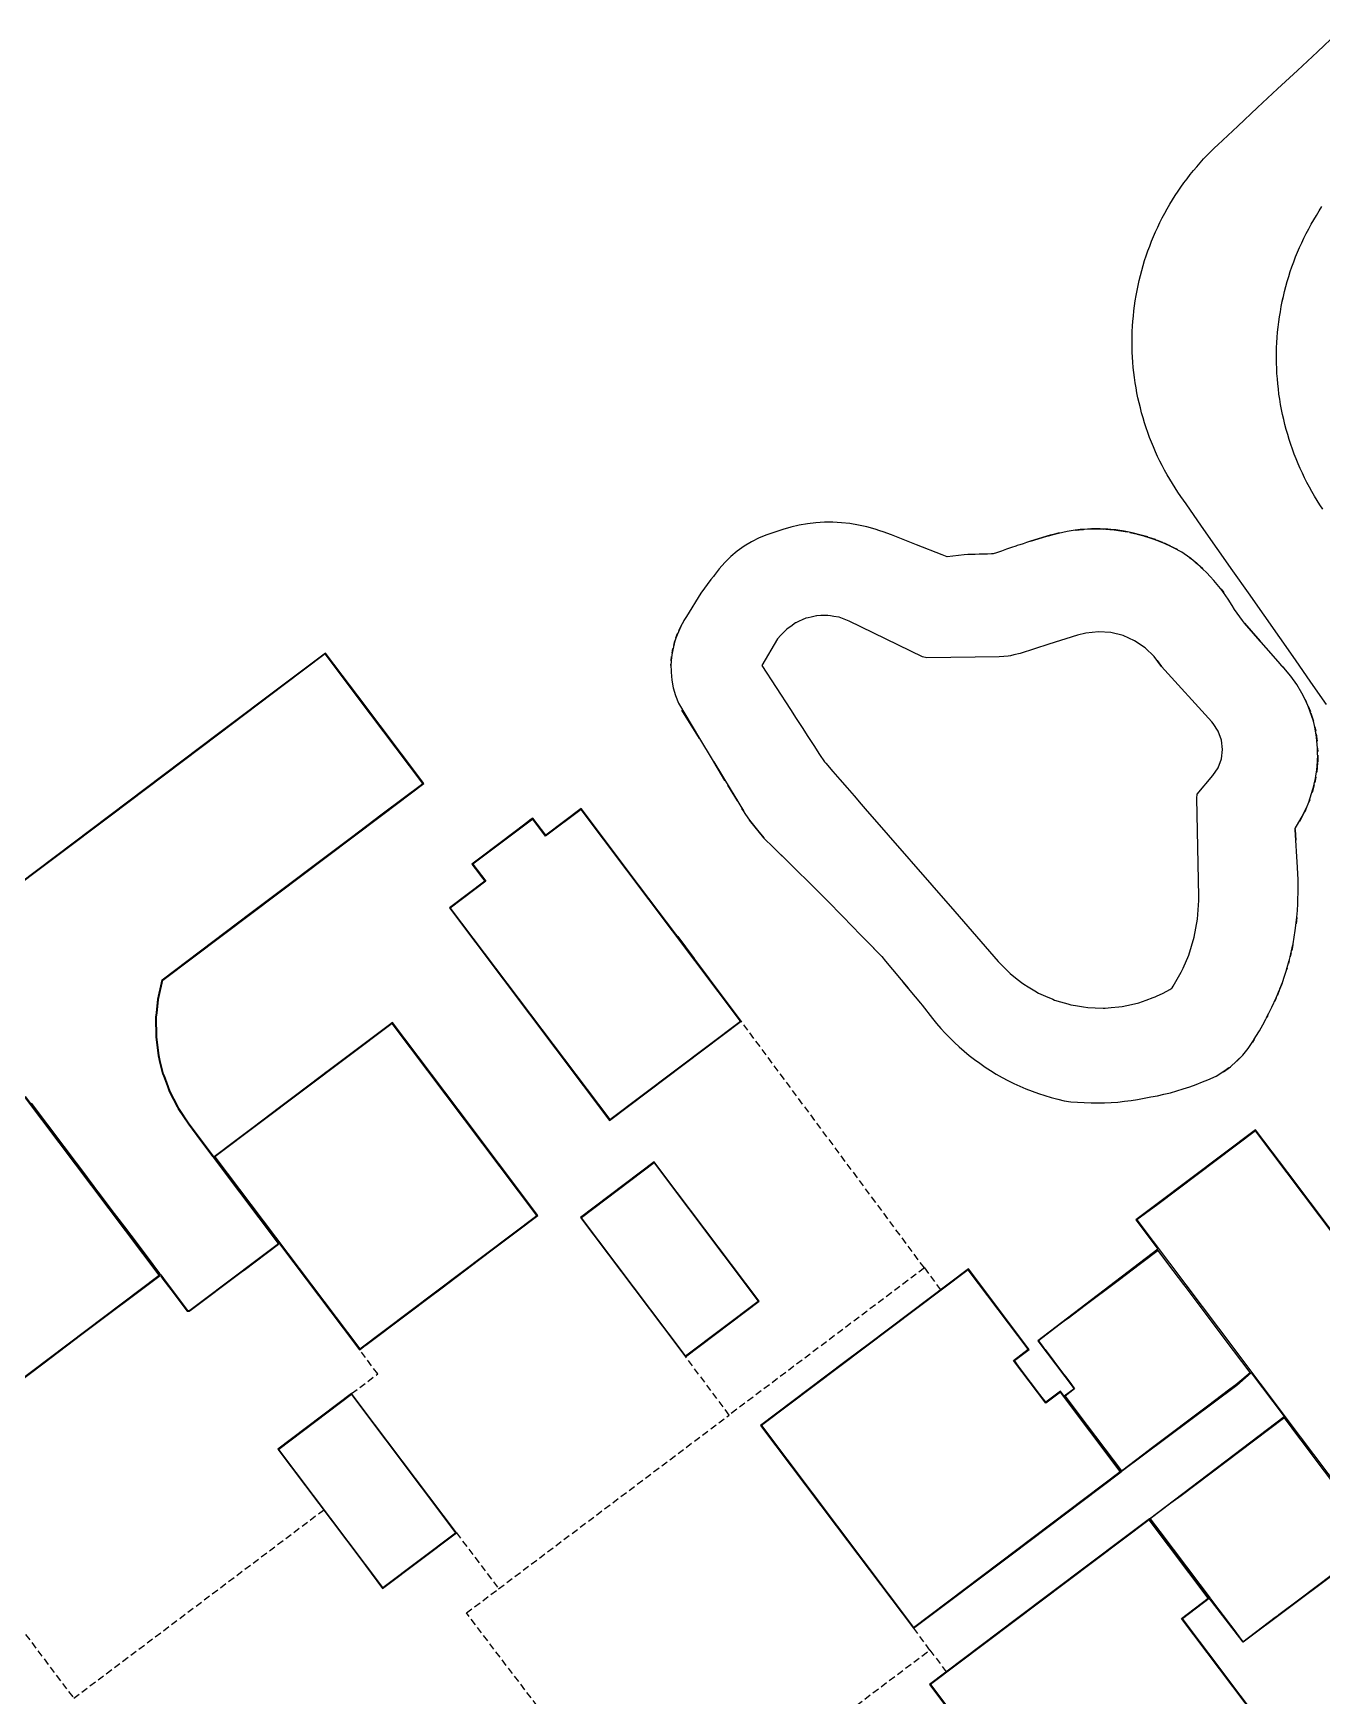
# Model space of a CAD drawing. Header units: metres. Extents: x 337936 to 338461, y 373266 to 374024.
# Drawn here: x 338238.2 to 338285.5, y 373550.9 to 373612 of the extents above; entities that cross this region are included whole.
import ezdxf

# ---------------------------------------------------------------- set-up
doc = ezdxf.new("R2010")
doc.units = ezdxf.units.M
doc.linetypes.add('DASHED2', pattern=[0.375, 0.25, -0.125])
for name, color, linetype in [('3D_LINES', 4, 'Continuous'), ('PLOTS EXTERNAL LEVEL', 3, 'Continuous'), ('PLOTS FFL', 1, 'Continuous')]:
    doc.layers.add(name, color=color, linetype=linetype)
doc.layers.add('GARAGES FFL', color=150, linetype='Continuous', lineweight=0)

msp = doc.modelspace()

# ---------------------------------------------------------------- linework, layer by layer
at = {"layer": '3D_LINES'}
for points in [[(338285.678, 373587.325, 33.594), (338285.104, 373588.144, 33.587), (338284.531, 373588.963, 33.589), (338283.957, 373589.782, 33.598), (338283.384, 373590.602, 33.607), (338282.81, 373591.421, 33.617), (338282.236, 373592.24, 33.626), (338281.663, 373593.059, 33.635), (338281.089, 373593.878, 33.646), (338280.516, 373594.697, 33.658), (338280.327, 373594.967, 33.662), (338280.22, 373595.123, 33.665), (338280.116, 373595.281, 33.667), (338280.015, 373595.441, 33.67), (338279.917, 373595.603, 33.672), (338279.822, 373595.766, 33.674), (338279.731, 373595.932, 33.677), (338279.642, 373596.099, 33.679), (338279.557, 373596.268, 33.682), (338279.475, 373596.438, 33.684), (338279.396, 373596.61, 33.686), (338279.321, 373596.783, 33.688), (338279.249, 373596.958, 33.691), (338279.18, 373597.134, 33.693), (338279.115, 373597.312, 33.695), (338279.053, 373597.491, 33.697), (338278.994, 373597.67, 33.699), (338278.939, 373597.851, 33.701), (338278.887, 373598.033, 33.703), (338278.839, 373598.216, 33.706), (338278.794, 373598.4, 33.708), (338278.753, 373598.584, 33.71), (338278.716, 373598.77, 33.711), (338278.682, 373598.956, 33.713), (338278.651, 373599.142, 33.715), (338278.624, 373599.329, 33.717), (338278.601, 373599.517, 33.719), (338278.581, 373599.705, 33.721), (338278.565, 373599.894, 33.723), (338278.552, 373600.082, 33.724), (338278.543, 373600.271, 33.726), (338278.538, 373600.46, 33.728), (338278.536, 373600.649, 33.73), (338278.538, 373600.838, 33.731), (338278.544, 373601.027, 33.733), (338278.553, 373601.216, 33.734), (338278.566, 373601.405, 33.736), (338278.582, 373601.593, 33.738), (338278.602, 373601.781, 33.739), (338278.625, 373601.969, 33.741), (338278.652, 373602.156, 33.742), (338278.683, 373602.343, 33.744), (338278.717, 373602.529, 33.745), (338278.755, 373602.714, 33.746), (338278.796, 373602.899, 33.748), (338278.841, 373603.082, 33.749), (338278.889, 373603.265, 33.75), (338278.941, 373603.447, 33.752), (338278.996, 373603.628, 33.753), (338279.055, 373603.808, 33.754), (338279.117, 373603.986, 33.755), (338279.182, 373604.164, 33.756), (338279.251, 373604.34, 33.758), (338279.324, 373604.514, 33.759), (338279.399, 373604.688, 33.76), (338279.478, 373604.86, 33.761), (338279.56, 373605.03, 33.762), (338279.645, 373605.199, 33.763), (338279.734, 373605.366, 33.764), (338279.826, 373605.531, 33.765), (338279.921, 373605.695, 33.766), (338280.019, 373605.856, 33.766), (338280.12, 373606.016, 33.767), (338280.224, 373606.174, 33.768), (338280.331, 373606.33, 33.769), (338280.441, 373606.484, 33.77), (338280.554, 373606.635, 33.77), (338280.67, 373606.785, 33.771), (338280.788, 373606.932, 33.772), (338280.91, 373607.077, 33.773), (338281.034, 373607.22, 33.773), (338281.161, 373607.36, 33.774), (338281.291, 373607.497, 33.774), (338281.423, 373607.633, 33.775), (338281.558, 373607.765, 33.776), (338281.683, 373607.884, 33.776), (338282.414, 373608.566, 33.78), (338283.145, 373609.249, 33.785), (338283.876, 373609.931, 33.793), (338284.607, 373610.613, 33.804), (338285.339, 373611.295, 33.816), (338286.07, 373611.977, 33.827)], [(338285.54, 373594.499, 33.527), (338285.435, 373594.658, 33.529), (338285.334, 373594.819, 33.531), (338285.235, 373594.981, 33.532), (338285.14, 373595.146, 33.534), (338285.048, 373595.312, 33.536), (338284.959, 373595.48, 33.538), (338284.873, 373595.649, 33.54), (338284.791, 373595.82, 33.542), (338284.711, 373595.993, 33.544), (338284.635, 373596.167, 33.547), (338284.563, 373596.343, 33.549), (338284.493, 373596.52, 33.551), (338284.427, 373596.698, 33.553), (338284.365, 373596.877, 33.555), (338284.306, 373597.058, 33.557), (338284.25, 373597.239, 33.559), (338284.198, 373597.422, 33.561), (338284.149, 373597.606, 33.563), (338284.104, 373597.79, 33.565), (338284.062, 373597.976, 33.568), (338284.024, 373598.162, 33.57), (338283.989, 373598.349, 33.572), (338283.958, 373598.536, 33.574), (338283.931, 373598.724, 33.576), (338283.907, 373598.913, 33.578), (338283.886, 373599.101, 33.581), (338283.87, 373599.291, 33.583), (338283.857, 373599.48, 33.585), (338283.847, 373599.67, 33.587), (338283.841, 373599.86, 33.59), (338283.839, 373600.05, 33.592), (338283.84, 373600.24, 33.594), (338283.845, 373600.43, 33.597), (338283.853, 373600.62, 33.599), (338283.865, 373600.809, 33.601), (338283.881, 373600.999, 33.603), (338283.9, 373601.188, 33.606), (338283.923, 373601.376, 33.608), (338283.95, 373601.564, 33.611), (338283.98, 373601.752, 33.613), (338284.013, 373601.939, 33.615), (338284.05, 373602.125, 33.618), (338284.084, 373602.28, 33.62), (338284.091, 373602.311, 33.62), (338284.135, 373602.496, 33.623), (338284.183, 373602.68, 33.625), (338284.234, 373602.863, 33.627), (338284.246, 373602.903, 33.628), (338284.289, 373603.045, 33.63), (338284.347, 373603.225, 33.632), (338284.408, 373603.405, 33.635), (338284.473, 373603.584, 33.637), (338284.541, 373603.761, 33.64), (338284.613, 373603.937, 33.642), (338284.688, 373604.112, 33.644), (338284.766, 373604.285, 33.647), (338284.848, 373604.456, 33.649), (338284.933, 373604.626, 33.652), (338285.021, 373604.795, 33.654), (338285.112, 373604.961, 33.657), (338285.206, 373605.126, 33.659), (338285.304, 373605.289, 33.662), (338285.404, 373605.451, 33.664), (338285.508, 373605.61, 33.667)], [(338285.54, 373594.499, 33.527), (338285.435, 373594.658, 33.529), (338285.334, 373594.819, 33.531), (338285.235, 373594.981, 33.532), (338285.14, 373595.146, 33.534), (338285.048, 373595.312, 33.536), (338284.959, 373595.48, 33.538), (338284.873, 373595.649, 33.54), (338284.791, 373595.82, 33.542), (338284.711, 373595.993, 33.544), (338284.635, 373596.167, 33.547), (338284.563, 373596.343, 33.549), (338284.493, 373596.52, 33.551), (338284.427, 373596.698, 33.553), (338284.365, 373596.877, 33.555), (338284.306, 373597.058, 33.557), (338284.25, 373597.239, 33.559), (338284.198, 373597.422, 33.561), (338284.149, 373597.606, 33.563), (338284.104, 373597.79, 33.565), (338284.062, 373597.976, 33.568), (338284.024, 373598.162, 33.57), (338283.989, 373598.349, 33.572), (338283.958, 373598.536, 33.574), (338283.931, 373598.724, 33.576), (338283.907, 373598.913, 33.578), (338283.886, 373599.101, 33.581), (338283.87, 373599.291, 33.583), (338283.857, 373599.48, 33.585), (338283.847, 373599.67, 33.587), (338283.841, 373599.86, 33.59), (338283.839, 373600.05, 33.592), (338283.84, 373600.24, 33.594), (338283.845, 373600.43, 33.597), (338283.853, 373600.62, 33.599), (338283.865, 373600.809, 33.601), (338283.881, 373600.999, 33.603), (338283.9, 373601.188, 33.606), (338283.923, 373601.376, 33.608), (338283.95, 373601.564, 33.611), (338283.98, 373601.752, 33.613), (338284.013, 373601.939, 33.615), (338284.05, 373602.125, 33.618), (338284.091, 373602.311, 33.62), (338284.135, 373602.496, 33.623), (338284.183, 373602.68, 33.625), (338284.234, 373602.863, 33.627), (338284.289, 373603.045, 33.63), (338284.347, 373603.225, 33.632), (338284.408, 373603.405, 33.635), (338284.473, 373603.584, 33.637), (338284.541, 373603.761, 33.64), (338284.613, 373603.937, 33.642), (338284.688, 373604.112, 33.644), (338284.766, 373604.285, 33.647), (338284.848, 373604.456, 33.649), (338284.933, 373604.626, 33.652), (338285.021, 373604.795, 33.654), (338285.112, 373604.961, 33.657), (338285.206, 373605.126, 33.659), (338285.304, 373605.289, 33.662), (338285.404, 373605.451, 33.664), (338285.508, 373605.61, 33.667)], [(338274.322, 373593.162, 33.469), (338274.268, 373593.143, 33.468), (338274.102, 373593.087, 33.467), (338273.923, 373593.026, 33.466), (338273.739, 373592.962, 33.464), (338273.553, 373592.899, 33.463), (338273.438, 373592.859, 33.462), (338273.379, 373592.857, 33.462), (338273.222, 373592.852, 33.461), (338273.07, 373592.848, 33.46), (338272.921, 373592.843, 33.459), (338272.777, 373592.839, 33.459), (338272.606, 373592.833, 33.458), (338272.501, 373592.83, 33.457), (338272.37, 373592.825, 33.456), (338271.747, 373592.753, 33.435), (338271.557, 373592.827, 33.429), (338270.623, 373593.193, 33.402), (338269.699, 373593.555, 33.375), (338269.399, 373593.663, 33.366), (338269.276, 373593.698, 33.362), (338269.097, 373593.761, 33.36), (338268.794, 373593.848, 33.357), (338268.486, 373593.917, 33.353), (338268.176, 373593.969, 33.349), (338267.864, 373594.003, 33.346), (338267.551, 373594.019, 33.342), (338267.238, 373594.018, 33.338), (338266.927, 373593.999, 33.335), (338266.617, 373593.962, 33.331), (338266.311, 373593.909, 33.328), (338266.009, 373593.838, 33.324), (338265.712, 373593.751, 33.321), (338265.418, 373593.655, 33.32), (338265.123, 373593.56, 33.326), (338264.836, 373593.442, 33.329), (338264.558, 373593.302, 33.33), (338264.292, 373593.141, 33.329), (338264.04, 373592.96, 33.326), (338263.802, 373592.76, 33.321), (338263.582, 373592.544, 33.314), (338263.378, 373592.311, 33.305), (338263.194, 373592.065, 33.294), (338263.162, 373592.025, 33.293), (338263.072, 373591.918, 33.292), (338262.706, 373591.41, 33.292), (338262.176, 373590.562, 33.299), (338262.081, 373590.407, 33.299), (338262.022, 373590.302, 33.301), (338262.104, 373590.447, 33.3), (338261.943, 373590.154, 33.301), (338261.893, 373590.044, 33.303), (338261.962, 373590.196, 33.302), (338261.827, 373589.89, 33.303), (338261.786, 373589.776, 33.305), (338261.842, 373589.934, 33.304), (338261.734, 373589.616, 33.305), (338261.704, 373589.498, 33.307), (338261.746, 373589.661, 33.306), (338261.666, 373589.334, 33.307), (338261.646, 373589.214, 33.309), (338261.674, 373589.38, 33.308), (338261.622, 373589.048, 33.309), (338261.613, 373588.926, 33.311), (338261.626, 373589.094, 33.31), (338261.604, 373588.758, 33.311), (338261.604, 373588.804, 33.312), (338261.607, 373588.513, 33.324), (338261.636, 373588.223, 33.337), (338261.69, 373587.936, 33.345), (338261.77, 373587.655, 33.35), (338261.874, 373587.381, 33.352), (338262.653, 373586.079, 33.325), (338262.003, 373587.117, 33.35), (338262.656, 373586.075, 33.325), (338263.586, 373584.54, 33.346), (338263.172, 373585.223, 33.336), (338263.811, 373584.168, 33.353), (338264.042, 373583.788, 33.361), (338263.69, 373584.368, 33.349), (338264.265, 373583.419, 33.369), (338264.209, 373583.512, 33.367), (338264.321, 373583.328, 33.371), (338264.516, 373583.042, 33.376), (338264.782, 373582.71, 33.377), (338265.01, 373582.427, 33.378), (338264.489, 373583.075, 33.376), (338265.015, 373582.42, 33.378), (338265.373, 373582.069, 33.362), (338265.688, 373581.759, 33.349), (338265.261, 373582.179, 33.367), (338266.003, 373581.449, 33.336), (338266.184, 373581.271, 33.33), (338265.976, 373581.475, 33.337), (338266.899, 373580.567, 33.304), (338267.221, 373580.25, 33.292), (338266.691, 373580.772, 33.311), (338267.221, 373580.25, 33.292), (338267.402, 373580.065, 33.287), (338268.304, 373579.139, 33.263), (338268.101, 373579.348, 33.268), (338269.344, 373578.072, 33.235), (338268.8, 373578.63, 33.25), (338269.344, 373578.072, 33.235), (338269.485, 373577.901, 33.237), (338270.309, 373576.906, 33.248), (338270.123, 373577.131, 33.245), (338270.761, 373576.36, 33.253), (338270.824, 373576.283, 33.254), (338271.21, 373575.796, 33.264), (338271.36, 373575.611, 33.268), (338271.516, 373575.431, 33.271), (338271.677, 373575.255, 33.275), (338271.843, 373575.083, 33.279), (338272.014, 373574.915, 33.283), (338272.19, 373574.752, 33.287), (338272.371, 373574.594, 33.292), (338272.556, 373574.441, 33.296), (338272.746, 373574.293, 33.3), (338272.941, 373574.15, 33.305), (338273.139, 373574.013, 33.309), (338273.342, 373573.881, 33.313), (338273.549, 373573.755, 33.318), (338273.76, 373573.634, 33.323), (338273.974, 373573.52, 33.327), (338274.192, 373573.411, 33.332), (338274.414, 373573.308, 33.336), (338274.639, 373573.212, 33.341), (338274.866, 373573.122, 33.346), (338275.097, 373573.039, 33.351), (338275.33, 373572.962, 33.355), (338275.566, 373572.891, 33.36), (338275.805, 373572.828, 33.365), (338276.045, 373572.771, 33.37), (338276.29, 373572.74, 33.368), (338276.535, 373572.718, 33.366), (338276.781, 373572.704, 33.364), (338277.028, 373572.696, 33.362), (338277.274, 373572.694, 33.36), (338277.519, 373572.699, 33.359), (338277.765, 373572.71, 33.357), (338278.01, 373572.728, 33.356), (338278.254, 373572.753, 33.355), (338278.498, 373572.784, 33.354), (338278.74, 373572.821, 33.354), (338278.982, 373572.865, 33.353), (338279.222, 373572.914, 33.354), (338279.464, 373572.959, 33.357), (338279.704, 373573.011, 33.361), (338279.944, 373573.07, 33.366), (338280.182, 373573.135, 33.37), (338280.418, 373573.207, 33.374), (338280.653, 373573.286, 33.379), (338280.886, 373573.371, 33.384), (338281.118, 373573.463, 33.388), (338281.318, 373573.548, 33.393), (338281.622, 373573.682, 33.395), (338282.089, 373573.978, 33.397), (338281.896, 373573.835, 33.395), (338282.149, 373574.022, 33.396), (338282.6, 373574.454, 33.391), (338282.384, 373574.229, 33.393), (338282.6, 373574.454, 33.391), (338282.797, 373574.696, 33.388), (338283.014, 373575.019, 33.387), (338282.954, 373574.924, 33.388), (338283.085, 373575.132, 33.386), (338283.212, 373575.342, 33.382), (338283.332, 373575.556, 33.375), (338283.448, 373575.773, 33.367), (338283.485, 373575.846, 33.364), (338283.492, 373575.86, 33.363), (338283.515, 373575.903, 33.361), (338283.475, 373575.828, 33.364), (338283.561, 373575.99, 33.358), (338283.671, 373576.21, 33.347), (338283.827, 373576.55, 33.327), (338283.775, 373576.432, 33.335), (338283.941, 373576.824, 33.312), (338283.873, 373576.657, 33.322), (338284.046, 373577.095, 33.303), (338283.966, 373576.885, 33.31), (338284.054, 373577.115, 33.303), (338284.136, 373577.347, 33.3), (338284.229, 373577.642, 33.302), (338284.212, 373577.581, 33.302), (338284.307, 373577.921, 33.308), (338284.28, 373577.818, 33.307), (338284.377, 373578.207, 33.321), (338284.342, 373578.056, 33.315), (338284.44, 373578.501, 33.34), (338284.398, 373578.296, 33.327), (338284.448, 373578.538, 33.343), (338284.492, 373578.781, 33.359), (338284.53, 373579.025, 33.373), (338284.586, 373579.505, 33.395), (338284.562, 373579.27, 33.385), (338284.587, 373579.516, 33.395), (338284.607, 373579.762, 33.403), (338284.62, 373580.009, 33.409), (338284.628, 373580.257, 33.413), (338284.629, 373580.342, 33.414), (338284.633, 373580.892, 33.419), (338284.607, 373581.342, 33.413), (338284.525, 373582.74, 33.395), (338284.548, 373582.341, 33.4), (338284.523, 373582.774, 33.387), (338284.831, 373583.298, 33.354), (338284.941, 373583.53, 33.332), (338284.696, 373583.044, 33.373), (338284.946, 373583.543, 33.331), (338284.876, 373583.383, 33.347), (338285.06, 373583.824, 33.304), (338285.03, 373583.734, 33.314), (338285.227, 373584.38, 33.259), (338285.154, 373584.096, 33.281), (338285.283, 373584.655, 33.241), (338285.249, 373584.466, 33.255), (338285.323, 373584.926, 33.227), (338285.349, 373585.194, 33.216), (338285.315, 373584.842, 33.233), (338285.355, 373585.46, 33.207), (338285.351, 373585.22, 33.216), (338285.35, 373585.723, 33.202), (338285.358, 373585.599, 33.206), (338285.297, 373586.244, 33.199), (338285.334, 373585.977, 33.2), (338285.248, 373586.501, 33.202), (338285.282, 373586.35, 33.202), (338285.185, 373586.757, 33.208), (338285.103, 373587.009, 33.215), (338285.199, 373586.717, 33.208), (338285.004, 373587.259, 33.224), (338285.082, 373587.073, 33.218), (338284.893, 373587.508, 33.237), (338284.939, 373587.417, 33.234), (338284.771, 373587.748, 33.254), (338284.58, 373588.063, 33.277), (338284.367, 373588.361, 33.291), (338284.107, 373588.668, 33.295), (338284.039, 373588.739, 33.294), (338284.133, 373588.641, 33.296), (338284.037, 373588.741, 33.294), (338283.903, 373588.904, 33.298), (338282.66, 373590.315, 33.308), (338283.242, 373589.655, 33.303), (338282.66, 373590.315, 33.308), (338282.589, 373590.413, 33.312), (338282.293, 373590.817, 33.325), (338282.213, 373590.958, 33.327), (338282.063, 373591.199, 33.326), (338281.805, 373591.56, 33.315), (338281.9, 373591.435, 33.32), (338281.726, 373591.663, 33.31), (338281.541, 373591.885, 33.296), (338281.266, 373592.176, 33.268), (338281.344, 373592.099, 33.277), (338281.061, 373592.372, 33.248), (338281.137, 373592.304, 33.256), (338280.854, 373592.554, 33.232), (338280.919, 373592.501, 33.238), (338280.642, 373592.724, 33.22), (338280.691, 373592.687, 33.224), (338280.454, 373592.864, 33.214), (338280.357, 373592.924, 33.21), (338279.728, 373593.246, 33.196), (338280.199, 373593.015, 33.204), (338279.487, 373593.345, 33.197), (338279.936, 373593.151, 33.198), (338279.24, 373593.434, 33.203), (338279.666, 373593.274, 33.197), (338278.987, 373593.514, 33.213), (338279.39, 373593.383, 33.201), (338278.726, 373593.584, 33.227), (338279.109, 373593.479, 33.209), (338278.823, 373593.561, 33.223), (338278.456, 373593.647, 33.246), (338278.69, 373593.592, 33.229), (338278.533, 373593.632, 33.241), (338278.367, 373593.665, 33.254), (338277.882, 373593.741, 33.298), (338278.367, 373593.665, 33.254), (338278.24, 373593.69, 33.265), (338277.945, 373593.735, 33.293), (338277.575, 373593.768, 33.332), (338277.856, 373593.744, 33.301), (338277.364, 373593.778, 33.356), (338277.647, 373593.764, 33.325), (338277.181, 373593.778, 33.374), (338277.499, 373593.771, 33.34), (338277.007, 373593.774, 33.391), (338276.947, 373593.771, 33.396), (338276.482, 373593.73, 33.43), (338276.786, 373593.761, 33.409), (338277.347, 373593.779, 33.358), (338277.047, 373593.777, 33.388), (338276.452, 373593.726, 33.432), (338276.748, 373593.759, 33.412), (338276.635, 373593.747, 33.42), (338276.449, 373593.726, 33.432), (338276.152, 373593.683, 33.449), (338275.467, 373593.526, 33.468), (338275.857, 373593.626, 33.46), (338274.801, 373593.322, 33.471), (338275.565, 373593.554, 33.467), (338275.373, 373593.498, 33.469), (338274.801, 373593.322, 33.471), (338274.661, 373593.275, 33.47), (338274.532, 373593.232, 33.47), (338274.415, 373593.193, 33.469), (338274.322, 373593.162, 33.469)], [(338275.48, 373589.536, 32.2), (338274.429, 373589.201, 32.2), (338274.188, 373589.146, 32.203), (338274.067, 373589.119, 32.202), (338273.98, 373589.099, 32.2), (338273.822, 373589.087, 32.202), (338273.66, 373589.075, 32.2), (338273.66, 373589.075, 32.2), (338271.002, 373589.037, 32.2), (338270.835, 373589.075, 32.2), (338268.149, 373590.389, 32.2), (338267.774, 373590.529, 32.2), (338267.766, 373590.532, 32.2), (338267.579, 373590.563, 32.2), (338267.463, 373590.582, 32.2), (338267.362, 373590.598, 32.2), (338267.225, 373590.594, 32.2), (338267.106, 373590.59, 32.2), (338266.96, 373590.585, 32.2), (338266.953, 373590.585, 32.2), (338266.754, 373590.539, 32.2), (338266.641, 373590.512, 32.2), (338266.554, 373590.492, 32.2), (338266.415, 373590.43, 32.2), (338266.307, 373590.381, 32.2), (338266.186, 373590.326, 32.2), (338266.181, 373590.324, 32.2), (338266.002, 373590.196, 32.2), (338265.909, 373590.13, 32.2), (338265.847, 373590.086, 32.2), (338265.733, 373589.972, 32.2), (338265.639, 373589.878, 32.2), (338265.639, 373589.878, 32.2), (338265.519, 373589.733, 32.2), (338264.938, 373588.758, 32.2), (338265.987, 373587.144, 32.2), (338266.202, 373586.813, 32.201), (338266.417, 373586.483, 32.203), (338266.632, 373586.153, 32.207), (338266.847, 373585.822, 32.213), (338267.061, 373585.493, 32.22), (338267.236, 373585.224, 32.227), (338267.285, 373585.168, 32.225), (338267.547, 373584.866, 32.217), (338267.809, 373584.566, 32.21), (338268.071, 373584.264, 32.205), (338268.33, 373583.966, 32.202), (338268.59, 373583.668, 32.2), (338268.74, 373583.495, 32.2), (338272.023, 373579.724, 32.2), (338273.618, 373577.891, 32.2), (338274.057, 373577.447, 32.2), (338274.062, 373577.442, 32.2), (338274.252, 373577.292, 32.2), (338274.479, 373577.115, 32.2), (338274.559, 373577.052, 32.2), (338274.722, 373576.954, 32.2), (338274.97, 373576.806, 32.2), (338275.102, 373576.727, 32.2), (338275.362, 373576.614, 32.2), (338275.624, 373576.5, 32.2), (338275.681, 373576.474, 32.2), (338275.903, 373576.409, 32.2), (338276.179, 373576.328, 32.2), (338276.288, 373576.296, 32.2), (338276.464, 373576.268, 32.2), (338276.75, 373576.223, 32.2), (338276.908, 373576.197, 32.2), (338276.912, 373576.197, 32.2), (338277.185, 373576.188, 32.2), (338277.471, 373576.178, 32.2), (338277.544, 373576.176, 32.2), (338277.766, 373576.197, 32.2), (338278.051, 373576.224, 32.2), (338278.173, 373576.236, 32.2), (338278.338, 373576.273, 32.2), (338278.621, 373576.336, 32.2), (338278.784, 373576.373, 32.2), (338278.79, 373576.374, 32.2), (338279.05, 373576.468, 32.2), (338279.31, 373576.562, 32.2), (338279.384, 373576.589, 32.2), (338279.437, 373576.614, 32.2), (338279.679, 373576.729, 32.2), (338279.927, 373576.857, 32.203), (338279.996, 373576.914, 32.204), (338280.004, 373576.926, 32.202), (338280.039, 373576.986, 32.2), (338280.343, 373577.501, 32.2), (338280.406, 373577.642, 32.2), (338280.619, 373578.125, 32.2), (338280.82, 373578.777, 32.2), (338280.944, 373579.448, 32.2), (338280.988, 373580.129, 32.2), (338280.987, 373580.274, 32.2), (338280.919, 373583.89, 32.2), (338280.93, 373584.029, 32.2), (338281.505, 373584.716, 32.2), (338281.695, 373585.005, 32.2), (338281.814, 373585.33, 32.2), (338281.855, 373585.674, 32.2), (338281.817, 373586.017, 32.2), (338281.7, 373586.343, 32.2), (338281.513, 373586.633, 32.2), (338281.465, 373586.688, 32.2), (338279.619, 373588.719, 32.2), (338279.46, 373588.936, 32.2), (338279.619, 373588.719, 32.2), (338279.346, 373589.091, 32.2), (338279.013, 373589.41, 32.2), (338278.63, 373589.667, 32.2), (338278.208, 373589.854, 32.2), (338277.761, 373589.965, 32.2), (338277.3, 373589.998, 32.2), (338276.841, 373589.951, 32.2), (338276.531, 373589.872, 32.2), (338275.48, 373589.536, 32.2)]]:
    msp.add_polyline3d(points, dxfattribs=at)
at = {"layer": '3D_LINES', "linetype": 'Continuous'}
for points in [[(338252.526, 373584.426, 33.755), (338250.103, 373587.641, 33.655), (338248.915, 373589.217, 33.606), (338247.398, 373588.075, 33.594), (338244.983, 373586.255, 33.573), (338240.997, 373583.251, 33.539), (338237.004, 373580.242, 33.504)], [(338238.108, 373572.689, 33.626), (338238.563, 373572.085, 33.624), (338238.71, 373571.891, 33.623), (338239.165, 373571.287, 33.621), (338239.312, 373571.092, 33.62), (338239.767, 373570.488, 33.618), (338239.812, 373570.429, 33.617), (338239.958, 373570.234, 33.613), (338240.413, 373569.63, 33.611), (338240.56, 373569.435, 33.608), (338241.015, 373568.831, 33.606), (338241.162, 373568.637, 33.604), (338241.617, 373568.033, 33.601), (338241.764, 373567.838, 33.6), (338242.219, 373567.234, 33.598), (338242.366, 373567.039, 33.597), (338242.821, 373566.435, 33.594), (338242.865, 373566.377, 33.594), (338242.967, 373566.241, 33.594), (338243.259, 373565.854, 33.576), (338243.852, 373565.067, 33.578), (338243.909, 373565.066, 33.578), (338243.935, 373565.086, 33.579), (338245.851, 373566.53, 33.519), (338245.914, 373566.577, 33.526), (338247.187, 373567.537, 33.672), (338245.064, 373570.354, 33.673), (338244.804, 373570.699, 33.673), (338244.785, 373570.725, 33.673), (338244.343, 373571.311, 33.627), (338243.893, 373571.908, 33.611), (338243.508, 373572.485, 33.598), (338243.482, 373572.536, 33.597), (338243.192, 373573.103, 33.608), (338243.125, 373573.281, 33.612), (338242.977, 373573.679, 33.617), (338242.949, 373573.753, 33.62), (338242.826, 373574.251, 33.637), (338242.783, 373574.427, 33.64), (338242.695, 373575.115, 33.654), (338242.691, 373575.856, 33.67), (338242.706, 373575.997, 33.672), (338242.758, 373576.499, 33.672), (338242.92, 373577.219, 33.673), (338246.191, 373579.683, 33.701), (338249.869, 373582.455, 33.733), (338251.002, 373583.309, 33.742), (338252.491, 373584.43, 33.755), (338252.491, 373584.43, 33.755), (338250.083, 373587.626, 33.655), (338248.91, 373589.182, 33.606), (338247.413, 373588.055, 33.594), (338244.998, 373586.235, 33.573), (338241.012, 373583.231, 33.539), (338237.019, 373580.222, 33.504)], [(338244.814, 373570.727, 33.673), (338244.805, 373570.74, 33.673), (338244.363, 373571.326, 33.627), (338243.914, 373571.922, 33.611), (338243.53, 373572.498, 33.598), (338243.504, 373572.548, 33.597), (338243.215, 373573.113, 33.608), (338243.149, 373573.29, 33.612), (338243, 373573.688, 33.617), (338242.973, 373573.761, 33.62), (338242.85, 373574.257, 33.637), (338242.807, 373574.431, 33.64), (338242.72, 373575.117, 33.654), (338242.716, 373575.855, 33.67), (338242.731, 373575.995, 33.672), (338242.783, 373576.495, 33.672), (338242.943, 373577.204, 33.673), (338246.206, 373579.663, 33.701), (338249.884, 373582.435, 33.733), (338251.017, 373583.289, 33.742), (338252.526, 373584.426, 33.755), (338252.526, 373584.426, 33.755)], [(338295.216, 373557.728, 33.493), (338294.735, 373557.748, 33.483), (338294.258, 373557.847, 33.475), (338293.803, 373558.023, 33.47), (338293.43, 373558.241, 33.469), (338293.382, 373558.269, 33.468), (338293.007, 373558.581, 33.457), (338292.927, 373558.672, 33.455), (338292.7, 373558.932, 33.452), (338289.694, 373562.921, 33.389), (338286.685, 373566.914, 33.326), (338284.255, 373570.139, 33.275), (338283.071, 373571.71, 33.25), (338279.461, 373568.989, 33.363), (338278.679, 373568.4, 33.387), (338279.486, 373567.329, 33.403)], [(338286.665, 373566.899, 33.326), (338284.235, 373570.124, 33.275), (338283.066, 373571.675, 33.25), (338279.476, 373568.969, 33.363), (338278.714, 373568.395, 33.387), (338281.705, 373564.425, 33.449), (338284.714, 373560.432, 33.512), (338287.723, 373556.439, 33.575)], [(338242.866, 373566.333, 33.594), (338242.947, 373566.226, 33.594), (338243.239, 373565.839, 33.576), (338243.839, 373565.042, 33.578), (338243.917, 373565.041, 33.578), (338243.95, 373565.066, 33.579), (338245.866, 373566.51, 33.519), (338245.929, 373566.557, 33.526), (338247.192, 373567.509, 33.669)], [(338279.486, 373567.329, 33.403), (338275.073, 373563.961, 33.673), (338276.41, 373562.194, 33.601), (338276.045, 373561.925, 33.644)], [(338282.913, 373562.781, 33.475), (338282.383, 373562.316, 33.486), (338278.138, 373559.149, 33.6)], [(338282.913, 373562.781, 33.475), (338284.124, 373561.173, 33.5)], [(338279.171, 373557.423, 33.415), (338284.124, 373561.173, 33.5)], [(338286.456, 373558.037, 33.55), (338284.74, 373560.315, 33.514), (338284.664, 373560.416, 33.513), (338284.128, 373561.127, 33.501), (338284.097, 373561.104, 33.501), (338282.497, 373559.898, 33.498), (338280.335, 373558.269, 33.465), (338279.965, 373557.99, 33.462), (338279.206, 373557.418, 33.455), (338279.559, 373556.95, 33.45), (338281.022, 373555.008, 33.45), (338281.401, 373554.506, 33.456), (338281.416, 373554.485, 33.46), (338281.647, 373554.18, 33.576), (338281.727, 373554.073, 33.576), (338281.998, 373553.714, 33.576), (338282.028, 373553.674, 33.576), (338282.269, 373553.354, 33.576), (338282.369, 373553.221, 33.576), (338282.606, 373552.906, 33.555), (338283.796, 373553.803, 33.484), (338283.886, 373553.871, 33.477), (338283.927, 373553.902, 33.474), (338284.693, 373554.478, 33.485), (338285.897, 373555.386, 33.503)], [(338279.174, 373557.426, 33.415), (338279.174, 373557.426, 33.415)], [(338287.568, 373556.603, 33.572), (338282.612, 373552.886, 33.555), (338281.37, 373554.505, 33.491)]]:
    msp.add_polyline3d(points, dxfattribs=at)
at = {"layer": '3D_LINES', "linetype": 'DASHED2'}
for points in [[(338270.908, 373566.632, 33.312), (338264.185, 373575.691, 33.675), (338264.179, 373575.699, 33.825)], [(338270.908, 373566.632, 33.312), (338263.742, 373561.233, 33.6), (338263.742, 373561.233, 33.6)], [(338270.908, 373566.632, 33.312), (338271.504, 373565.829, 33.6)], [(338250.833, 373562.74, 33.6), (338250.172, 373563.639, 33.67)], [(338263.742, 373561.233, 33.6), (338262.133, 373563.385, 33.675)], [(338249.875, 373562.018, 33.6), (338250.833, 373562.74, 33.6)], [(338255.275, 373554.852, 33.5), (338263.742, 373561.233, 33.6)], [(338239.67, 373550.83, 33.45), (338248.845, 373557.743, 33.6)], [(338253.728, 373556.905, 33.6), (338255.275, 373554.852, 33.5)], [(338254.094, 373553.962, 33.5), (338255.275, 373554.852, 33.5)], [(338237.227, 373554.072, 33.475), (338239.67, 373550.83, 33.45)], [(338260.552, 373545.474, 33.35), (338254.094, 373553.962, 33.5), (338254.094, 373553.962, 33.5)], [(338271.11, 373552.601, 33.325), (338270.516, 373553.406, 33.6), (338270.51, 373553.414, 33.75)], [(338260.936, 373544.934, 33.35), (338271.11, 373552.601, 33.325), (338271.11, 373552.601, 33.325)], [(338271.11, 373552.601, 33.325), (338271.712, 373551.802, 33.35)]]:
    msp.add_polyline3d(points, dxfattribs=at)
at = {"layer": '3D_LINES', "linetype": 'Continuous'}
msp.add_polyline3d([(338279.494, 373567.277, 33.406), (338278.889, 373566.821, 33.442), (338278.794, 373566.749, 33.448), (338278.069, 373566.203, 33.492), (338277.921, 373566.091, 33.499), (338276.814, 373565.258, 33.532), (338276.184, 373564.783, 33.554), (338276.167, 373564.77, 33.557), (338276.04, 373564.674, 33.578), (338275.898, 373564.567, 33.602), (338275.094, 373563.961, 33.673), (338275.268, 373563.729, 33.716), (338275.311, 373563.672, 33.722), (338275.341, 373563.633, 33.731), (338275.979, 373562.786, 33.731), (338276.088, 373562.642, 33.714), (338276.281, 373562.386, 33.621), (338276.425, 373562.194, 33.601), (338276.074, 373561.929, 33.641), (338276.374, 373561.53, 33.599), (338276.407, 373561.487, 33.599), (338276.546, 373561.303, 33.599), (338277.838, 373559.587, 33.599), (338278.142, 373559.184, 33.591), (338278.921, 373559.77, 33.574), (338279.29, 373560.048, 33.566), (338281.31, 373561.571, 33.505), (338282.131, 373562.19, 33.49), (338282.347, 373562.352, 33.486), (338282.872, 373562.793, 33.475), (338282.259, 373563.607, 33.463), (338280.482, 373565.966, 33.426), (338280.437, 373566.025, 33.425), (338279.851, 373566.803, 33.413), (338279.494, 373567.277, 33.406)], close=True, dxfattribs=at)
at = {"layer": 'GARAGES FFL', "linetype": 'Continuous'}
for points, elevation in [([(338260.984, 373570.492), (338258.313, 373568.479), (338262.136, 373563.406), (338264.807, 373565.419)], 33.675), ([(338249.87, 373561.983), (338247.198, 373559.97), (338251.021, 373554.897), (338253.693, 373556.91)], 33.6)]:
    msp.add_lwpolyline(points, close=True, dxfattribs=dict(at, elevation=elevation))
at = {"layer": 'PLOTS EXTERNAL LEVEL', "linetype": 'Continuous'}
for points in [[(338258.309, 373583.506, 33.675), (338257.006, 373582.524, 33.675), (338256.532, 373583.153, 33.686), (338256.474, 373583.109, 33.686), (338256.185, 373582.891, 33.691), (338255.887, 373582.667, 33.695), (338254.588, 373581.688, 33.715), (338254.294, 373581.466, 33.716), (338254.533, 373581.148, 33.711), (338254.639, 373581.008, 33.71), (338254.768, 373580.837, 33.71), (338253.465, 373579.856, 33.73), (338259.35, 373572.047, 33.68), (338264.185, 373575.691, 33.675), (338261.853, 373578.803, 33.713), (338262.455, 373578.004, 33.675), (338262.092, 373578.485, 33.675), (338261.138, 373579.751, 33.825), (338260.416, 373580.709, 33.825), (338258.911, 373582.707, 33.718), (338258.309, 373583.506, 33.675)], [(338251.375, 373575.651, 33.675), (338251.215, 373575.53, 33.675), (338249.017, 373573.874, 33.675), (338248.947, 373573.821, 33.675), (338248.819, 373573.725, 33.734), (338248.58, 373573.545, 33.825), (338248.421, 373573.425, 33.825), (338247.623, 373572.823, 33.825), (338247.222, 373572.521, 33.781), (338246.258, 373571.795, 33.675), (338245.625, 373571.318, 33.675), (338244.824, 373570.715, 33.675), (338247.76, 373566.818, 33.675), (338249.564, 373564.423, 33.675), (338250.167, 373563.624, 33.675), (338250.17, 373563.627, 33.675), (338250.19, 373563.642, 33.689), (338250.33, 373563.748, 33.696), (338250.399, 373563.799, 33.695), (338251.129, 373564.349, 33.731), (338251.189, 373564.395, 33.731), (338251.928, 373564.951, 33.768), (338251.979, 373564.99, 33.768), (338252.727, 373565.553, 33.806), (338253.149, 373565.872, 33.825), (338254.584, 373566.953, 33.825), (338255.14, 373567.372, 33.787), (338255.921, 373567.961, 33.732), (338256.716, 373568.563, 33.724), (338253.784, 373572.454, 33.716), (338251.833, 373575.043, 33.711), (338251.375, 373575.651, 33.677), (338251.375, 373575.651, 33.675)], [(338237.908, 373572.913, 33.625), (338234.583, 373570.407, 33.675), (338233.625, 373569.685, 33.675), (338229.83, 373566.825, 33.525), (338232.298, 373563.55, 33.525), (338234.766, 373560.275, 33.525), (338238.536, 373563.115, 33.525), (338239.974, 373564.198, 33.525), (338242.845, 373566.362, 33.6), (338240.437, 373569.557, 33.612), (338237.908, 373572.913, 33.625)], [(338260.989, 373570.527, 33.675), (338258.278, 373568.484, 33.675), (338261.287, 373564.491, 33.675), (338262.131, 373563.371, 33.675), (338264.842, 373565.414, 33.675), (338261.833, 373569.407, 33.675), (338260.989, 373570.527, 33.675)], [(338275.909, 373562.106, 33.663), (338275.37, 373561.7, 33.72), (338275.153, 373561.988, 33.75), (338274.432, 373562.944, 33.75), (338274.213, 373563.235, 33.721), (338274.752, 373563.642, 33.675), (338274.708, 373563.701, 33.662), (338274.33, 373564.201, 33.609), (338274.263, 373564.291, 33.6), (338272.524, 373566.598, 33.6), (338268.889, 373563.859, 33.6), (338268.091, 373563.258, 33.6), (338267.289, 373562.654, 33.6), (338264.894, 373560.849, 33.6), (338267.668, 373557.169, 33.6), (338270.508, 373553.4, 33.6), (338274.144, 373556.139, 33.6), (338277.339, 373558.547, 33.6), (338278.138, 373559.149, 33.6), (338276.366, 373561.5, 33.6), (338275.909, 373562.106, 33.663)], [(338249.875, 373562.018, 33.6), (338247.163, 373559.975, 33.6), (338250.172, 373555.982, 33.6), (338251.016, 373554.862, 33.6), (338253.728, 373556.905, 33.6), (338250.719, 373560.898, 33.6), (338249.875, 373562.018, 33.6)], [(338280.382, 373553.76, 33.573), (338281.37, 373554.505, 33.491), (338280.977, 373555.027, 33.45), (338279.548, 373556.923, 33.45), (338279.171, 373557.423, 33.415), (338278.241, 373556.723, 33.35), (338274.287, 373553.743, 33.35), (338271.093, 373551.336, 33.35), (338273.595, 373548.016, 33.45), (338274.678, 373546.578, 33.45), (338276.571, 373544.066, 33.5), (338280.466, 373547.002, 33.5), (338283.661, 373549.409, 33.5), (338281.351, 373552.475, 33.6), (338280.628, 373553.433, 33.6), (338280.382, 373553.76, 33.573)]]:
    msp.add_polyline3d(points, close=True, dxfattribs=at)
at = {"layer": 'PLOTS FFL', "linetype": 'Continuous'}
for points, elevation in [([(338258.304, 373583.471), (338257.001, 373582.489), (338256.527, 373583.118), (338254.329, 373581.461), (338254.803, 373580.832), (338253.5, 373579.851), (338259.355, 373572.082), (338264.158, 373575.702)], 33.825), ([(338251.37, 373575.616), (338244.859, 373570.71), (338250.172, 373563.659), (338256.683, 373568.566)], 33.825), ([(338237.903, 373572.878), (338229.865, 373566.821), (338234.771, 373560.31), (338242.81, 373566.367)], 33.675), ([(338275.904, 373562.071), (338275.365, 373561.665), (338274.178, 373563.24), (338274.717, 373563.646), (338272.519, 373566.563), (338264.929, 373560.844), (338270.513, 373553.435), (338278.103, 373559.154)], 33.75), ([(338280.347, 373553.765), (338281.335, 373554.51), (338279.166, 373557.388), (338271.128, 373551.331), (338276.576, 373544.101), (338283.626, 373549.414)], 33.6)]:
    msp.add_lwpolyline(points, close=True, dxfattribs=dict(at, elevation=elevation))

doc.saveas('drawing.dxf')
